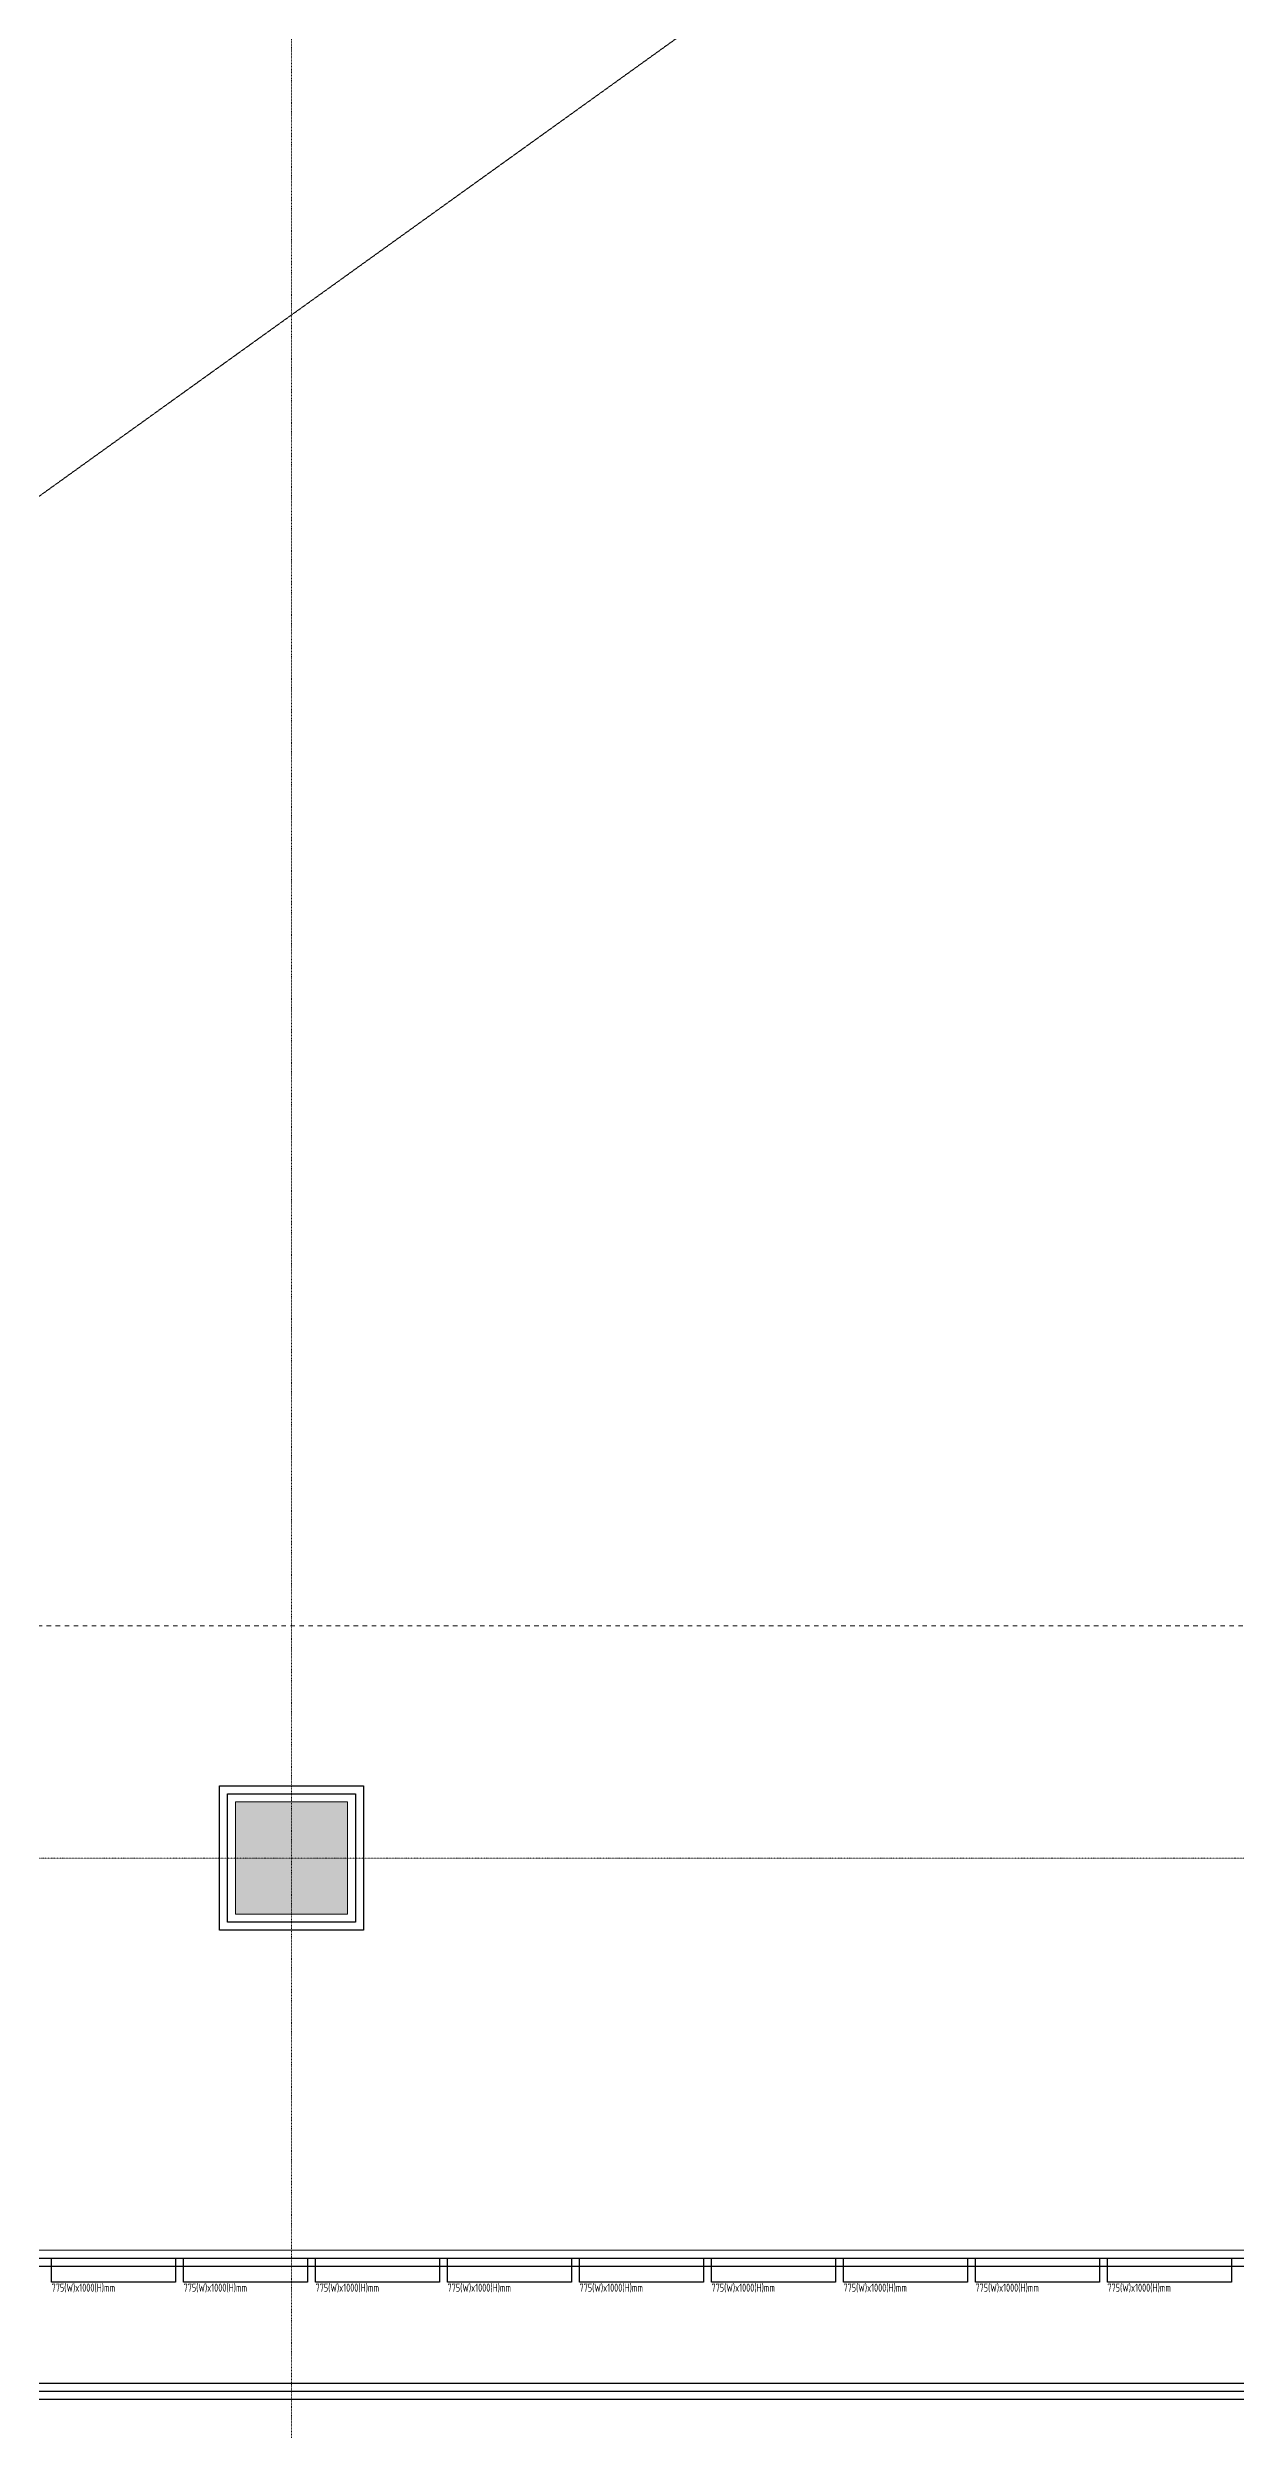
# Model space of a CAD drawing. Extents: x -76427 to 292734, y -42117 to 131250.
# Drawn here: x 225276 to 232701, y 71430 to 86312 of the extents above; entities that cross this region are included whole.
import ezdxf
from ezdxf.enums import TextEntityAlignment as Align

# ---------------------------------------------------------------- set-up
doc = ezdxf.new("R2010")
doc.units = 0
doc.header["$LTSCALE"] = 10
for name, pattern in [('H12PL1$0$HIDDEN', [0.4, 0.3, -0.1]), ('H12PL1$0$JJP_三點線', [0.9, 0.3, -0.15, 0, -0.15, 0, -0.15, 0, -0.15]), ('XFM7P10ICA$0$H12PL1$0$JJP_三點線', [0.9, 0.3, -0.15, 0, -0.15, 0, -0.15, 0, -0.15]), ('XFM7P10ICA$0$H12PL1$0$TAI_虛線', [5.644, 2.822, -2.822])]:
    doc.linetypes.add(name, pattern=pattern)
for name, color, linetype in [('H12PL1$0$A-OBJE-2D', 252, 'Continuous'), ('H12PL1$0$S-COL', 252, 'Continuous'), ('H12PL1$0$S-GRID', 252, 'Continuous'), ('XFDP10$0$A-S-C1-800x1000-v (50K)', 212, 'Continuous'), ('XFDP10$0$A-W-P1S (50K)', 2, 'Continuous'), ('XFDP10$0$A-W-P4S (50K)', 2, 'Continuous'), ('XFM7P10ICA$0$H12PL1$0$A-TEXT-修改說明', 252, 'Continuous'), ('XFM7P10ICA$0$H12PL1$0$Hattch', 252, 'Continuous'), ('XFM7P10ICA$0$H12PL1$0$S-COL', 252, 'Continuous'), ('XFM7P10ICA$0$H12PL1$0$S-GRID', 252, 'Continuous'), ('XFM7P10ICA$0$XFDP15$0$A-W-F2S (50K)', 2, 'Continuous'), ('XFM7P10ICA$0$XFDP15$0$A-W-P1S (50K)', 2, 'Continuous')]:
    doc.layers.add(name, color=color, linetype=linetype)
doc.styles.add('XFDP10$0$AA-TXT', font='isocp.shx', dxfattribs={"width": 0.8, "bigfont": 'china.shx'})

# ---------------------------------------------------------------- blocks, each defined once
blk = doc.blocks.new('XFM7P10ICA$0$XFDP15')
at = {"layer": 'XFM7P10ICA$0$XFDP15$0$A-W-F2S (50K)'}
for p, q in [((218350, 71619, 0), (238975.4, 71619, 0)), ((218450, 71719, 0), (238875.4, 71719, 0))]:
    blk.add_line(p, q, dxfattribs=at)
at = {"layer": 'XFM7P10ICA$0$XFDP15$0$A-W-P1S (50K)'}
for p, q in [((218450, 72500.5, 0), (233550, 72500.5, 0)), ((218450, 72450.5, 0), (233600, 72450.5, 0))]:
    blk.add_line(p, q, dxfattribs=at)
for points in [[(226350, 75450), (227250, 75450), (227250, 74550), (226350, 74550)], [(226400, 75400), (227200, 75400), (227200, 74600), (226400, 74600)]]:
    blk.add_lwpolyline(points, close=True, dxfattribs=at)
blk = doc.blocks.new('XFM7P10ICA$0$H12PL1')
at = {"layer": 'XFM7P10ICA$0$H12PL1$0$Hattch', "linetype": 'Continuous', "lineweight": 0}
blk.add_hatch(color=256, dxfattribs=at).paths.add_polyline_path([(226450, 74650), (227150, 74650), (227150, 75350), (226450, 75350)])
at = {"layer": 'XFM7P10ICA$0$H12PL1$0$A-TEXT-修改說明', "linetype": 'XFM7P10ICA$0$H12PL1$0$TAI_虛線', "lineweight": 0}
blk.add_lwpolyline([(199590, 76450), (245150, 76450), (245150, 54400), (190750, 54400), (190750, 92330), (199590, 92330)], close=True, dxfattribs=at)
at = {"layer": 'XFM7P10ICA$0$H12PL1$0$A-TEXT-修改說明', "lineweight": 0}
blk.add_lwpolyline([(238750, 72550), (208650, 72550), (208650, 59650)], dxfattribs=at)
at = {"layer": 'XFM7P10ICA$0$H12PL1$0$S-COL', "lineweight": 0, "flags": 128}
blk.add_lwpolyline([(226450, 74650), (227150, 74650), (227150, 75350), (226450, 75350)], close=True, dxfattribs=at)
at = {"layer": 'XFM7P10ICA$0$H12PL1$0$S-GRID', "linetype": 'XFM7P10ICA$0$H12PL1$0$JJP_三點線', "lineweight": 0}
for p, q in [((226800, 128250), (226800, -28000)), ((-29000, 75000), (289600, 75000))]:
    blk.add_line(p, q, dxfattribs=at)
blk.add_blockref('XFM7P10ICA$0$XFDP15', (0, 0))
blk = doc.blocks.new('XFM7P10ICA')
blk.add_blockref('XFM7P10ICA$0$H12PL1', (0, 0))
blk = doc.blocks.new('*U493')
blk.add_lwpolyline([(0, 0), (0, 0.2583), (0.05, 0.2583), (0.05, 0)], close=True)
at = {"color": 1, "style": 'XFDP10$0$AA-TXT', "width": 0.8}
blk.add_attdef('高度', text='', height=0.1, rotation=90, dxfattribs=at).set_placement((0.1157, 0.07), align=Align.MIDDLE_LEFT)
blk = doc.blocks.new('XFDP10')
at = {"layer": 'XFDP10$0$A-W-P1S (50K)'}
for p, q in [((208751.3, 72500.5, 0), (233725, 72500.5, 0)), ((208801.3, 72450.5, 0), (233775, 72450.5, 0))]:
    blk.add_line(p, q, dxfattribs=at)
for points in [[(226350, 75450), (227250, 75450), (227250, 74550), (226350, 74550)], [(226400, 75400), (227200, 75400), (227200, 74600), (226400, 74600)]]:
    blk.add_lwpolyline(points, close=True, dxfattribs=at)
at = {"layer": 'XFDP10$0$A-W-P4S (50K)'}
for p, q in [((208751.3, 71719), (238875.4, 71719, 0)), ((208801.3, 71669, 0), (238875.4, 71669, 0))]:
    blk.add_line(p, q, dxfattribs=at)
at = {"layer": 'XFDP10$0$A-S-C1-800x1000-v (50K)'}
ref = blk.add_blockref('*U493', (225301.3, 72500.5, 0), dxfattribs=dict(at, xscale=3000, yscale=3000, zscale=3000, rotation=270))
ref.add_attrib('高度', '775(W)x1000(H)mm', dxfattribs={"layer": '0', "color": 1, "height": 50, "style": 'XFDP10$0$AA-TXT', "width": 0.8}).set_placement((225301.3, 72315.3, 0), align=Align.MIDDLE_LEFT)
ref = blk.add_blockref('*U493', (226126.3, 72500.5, 0), dxfattribs=dict(at, xscale=3000, yscale=3000, zscale=3000, rotation=270))
ref.add_attrib('高度', '775(W)x1000(H)mm', dxfattribs={"layer": '0', "color": 1, "height": 50, "style": 'XFDP10$0$AA-TXT', "width": 0.8}).set_placement((226126.3, 72315.3, 0), align=Align.MIDDLE_LEFT)
ref = blk.add_blockref('*U493', (226951.3, 72500.5, 0), dxfattribs=dict(at, xscale=3000, yscale=3000, zscale=3000, rotation=270))
ref.add_attrib('高度', '775(W)x1000(H)mm', dxfattribs={"layer": '0', "color": 1, "height": 50, "style": 'XFDP10$0$AA-TXT', "width": 0.8}).set_placement((226951.3, 72315.3, 0), align=Align.MIDDLE_LEFT)
ref = blk.add_blockref('*U493', (227776.3, 72500.5, 0), dxfattribs=dict(at, xscale=3000, yscale=3000, zscale=3000, rotation=270))
ref.add_attrib('高度', '775(W)x1000(H)mm', dxfattribs={"layer": '0', "color": 1, "height": 50, "style": 'XFDP10$0$AA-TXT', "width": 0.8}).set_placement((227776.3, 72315.3, 0), align=Align.MIDDLE_LEFT)
ref = blk.add_blockref('*U493', (228601.3, 72500.5, 0), dxfattribs=dict(at, xscale=3000, yscale=3000, zscale=3000, rotation=270))
ref.add_attrib('高度', '775(W)x1000(H)mm', dxfattribs={"layer": '0', "color": 1, "height": 50, "style": 'XFDP10$0$AA-TXT', "width": 0.8}).set_placement((228601.3, 72315.3, 0), align=Align.MIDDLE_LEFT)
ref = blk.add_blockref('*U493', (229426.3, 72500.5, 0), dxfattribs=dict(at, xscale=3000, yscale=3000, zscale=3000, rotation=270))
ref.add_attrib('高度', '775(W)x1000(H)mm', dxfattribs={"layer": '0', "color": 1, "height": 50, "style": 'XFDP10$0$AA-TXT', "width": 0.8}).set_placement((229426.3, 72315.3, 0), align=Align.MIDDLE_LEFT)
ref = blk.add_blockref('*U493', (230251.3, 72500.5, 0), dxfattribs=dict(at, xscale=3000, yscale=3000, zscale=3000, rotation=270))
ref.add_attrib('高度', '775(W)x1000(H)mm', dxfattribs={"layer": '0', "color": 1, "height": 50, "style": 'XFDP10$0$AA-TXT', "width": 0.8}).set_placement((230251.3, 72315.3, 0), align=Align.MIDDLE_LEFT)
ref = blk.add_blockref('*U493', (231076.3, 72500.5, 0), dxfattribs=dict(at, xscale=3000, yscale=3000, zscale=3000, rotation=270))
ref.add_attrib('高度', '775(W)x1000(H)mm', dxfattribs={"layer": '0', "color": 1, "height": 50, "style": 'XFDP10$0$AA-TXT', "width": 0.8}).set_placement((231076.3, 72315.3, 0), align=Align.MIDDLE_LEFT)
ref = blk.add_blockref('*U493', (231901.3, 72500.5, 0), dxfattribs=dict(at, xscale=3000, yscale=3000, zscale=3000, rotation=270))
ref.add_attrib('高度', '775(W)x1000(H)mm', dxfattribs={"layer": '0', "color": 1, "height": 50, "style": 'XFDP10$0$AA-TXT', "width": 0.8}).set_placement((231901.3, 72315.3, 0), align=Align.MIDDLE_LEFT)
blk = doc.blocks.new('H12PL1')
at = {"layer": 'H12PL1$0$A-OBJE-2D', "linetype": 'H12PL1$0$HIDDEN', "lineweight": 0}
blk.add_line((192000, 59650), (234750, 90350), dxfattribs=at)
at = {"layer": 'H12PL1$0$S-COL', "lineweight": 0, "flags": 128}
blk.add_lwpolyline([(226450, 74650), (227150, 74650), (227150, 75350), (226450, 75350)], close=True, dxfattribs=at)
at = {"layer": 'H12PL1$0$S-GRID', "linetype": 'H12PL1$0$JJP_三點線', "lineweight": 0}
for p, q in [((226800, 128250), (226800, -28000)), ((-29000, 75000), (289600, 75000))]:
    blk.add_line(p, q, dxfattribs=at)
blk.add_blockref('XFDP10', (0, 0))

msp = doc.modelspace()

# ---------------------------------------------------------------- block references
msp.add_blockref('XFM7P10ICA', (0, 0))

# ---------------------------------------------------------------- next in the draw order: block references
msp.add_blockref('H12PL1', (0, 0))

doc.saveas('drawing.dxf')
